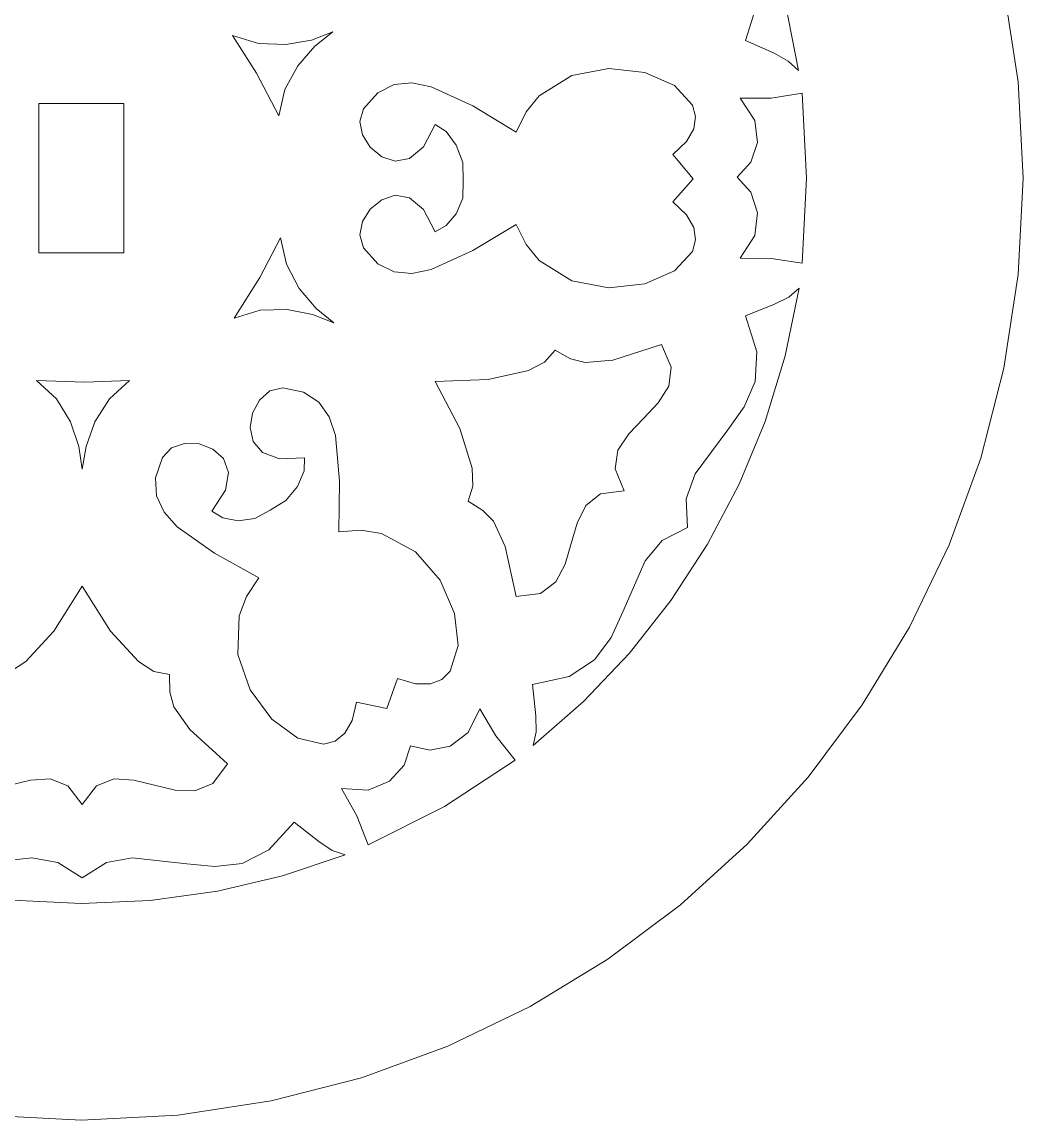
# Model space of a CAD drawing. Header units: millimetres. Extents: x -177 to 176, y -151 to 151.
# Drawn here: x 72.67 to 106.27, y -150.14 to -113.3 of the extents above; entities that cross this region are included whole.
import ezdxf

# ---------------------------------------------------------------- set-up
doc = ezdxf.new("R2010")
doc.units = ezdxf.units.MM
doc.header["$MEASUREMENT"] = 0
doc.layers.add('layer 1', color=7, linetype='Continuous')

msp = doc.modelspace()

# ---------------------------------------------------------------- linework, layer by layer
at = {"layer": 'layer 1', "color": 1, "lineweight": 9}
for points, knots in [([(43.0692, -118.5404), (43.0692, -118.5404), (43.2324, -115.3095), (43.2324, -115.3095), (43.2324, -115.3095), (43.2324, -115.3095), (43.7111, -112.172), (43.7111, -112.172), (43.7111, -112.172), (43.7111, -112.172), (44.4898, -109.1435), (44.4898, -109.1435), (44.4898, -109.1435), (44.4898, -109.1435), (45.5523, -106.2404), (45.5523, -106.2404), (45.5523, -106.2404), (45.5523, -106.2404), (46.883, -103.4783), (46.883, -103.4783), (46.883, -103.4783), (46.883, -103.4783), (48.4657, -100.8729), (48.4657, -100.8729), (48.4657, -100.8729), (48.4657, -100.8729), (50.2847, -98.4402), (50.2847, -98.4402), (50.2847, -98.4402), (50.2847, -98.4402), (52.3242, -96.1964), (52.3242, -96.1964), (52.3242, -96.1964), (52.3242, -96.1964), (54.5682, -94.157), (54.5682, -94.157), (54.5682, -94.157), (54.5682, -94.157), (57.0008, -92.3379), (57.0008, -92.3379), (57.0008, -92.3379), (57.0008, -92.3379), (59.6061, -90.7552), (59.6061, -90.7552), (59.6061, -90.7552), (59.6061, -90.7552), (62.3684, -89.4246), (62.3684, -89.4246), (62.3684, -89.4246), (62.3684, -89.4246), (65.2716, -88.3621), (65.2716, -88.3621), (65.2716, -88.3621), (65.2716, -88.3621), (68.2998, -87.5834), (68.2998, -87.5834), (68.2998, -87.5834), (68.2998, -87.5834), (71.4372, -87.1046), (71.4372, -87.1046), (71.4372, -87.1046), (71.4372, -87.1046), (74.6681, -86.9414), (74.6681, -86.9414), (74.6681, -86.9414), (74.6681, -86.9414), (77.8989, -87.1046), (77.8989, -87.1046), (77.8989, -87.1046), (77.8989, -87.1046), (81.0365, -87.5834), (81.0365, -87.5834), (81.0365, -87.5834), (81.0365, -87.5834), (84.0648, -88.3621), (84.0648, -88.3621), (84.0648, -88.3621), (84.0648, -88.3621), (86.9681, -89.4246), (86.9681, -89.4246), (86.9681, -89.4246), (86.9681, -89.4246), (89.7302, -90.7552), (89.7302, -90.7552), (89.7302, -90.7552), (89.7302, -90.7552), (92.3355, -92.3379), (92.3355, -92.3379), (92.3355, -92.3379), (92.3355, -92.3379), (94.7681, -94.157), (94.7681, -94.157), (94.7681, -94.157), (94.7681, -94.157), (97.0121, -96.1964), (97.0121, -96.1964), (97.0121, -96.1964), (97.0121, -96.1964), (99.0515, -98.4402), (99.0515, -98.4402), (99.0515, -98.4402), (99.0515, -98.4402), (100.8705, -100.8729), (100.8705, -100.8729), (100.8705, -100.8729), (100.8705, -100.8729), (102.4534, -103.4783), (102.4534, -103.4783), (102.4534, -103.4783), (102.4534, -103.4783), (103.7838, -106.2404), (103.7838, -106.2404), (103.7838, -106.2404), (103.7838, -106.2404), (104.8464, -109.1435), (104.8464, -109.1435), (104.8464, -109.1435), (104.8464, -109.1435), (105.6253, -112.172), (105.6253, -112.172), (105.6253, -112.172), (105.6253, -112.172), (106.1039, -115.3095), (106.1039, -115.3095), (106.1039, -115.3095), (106.1039, -115.3095), (106.2671, -118.5404), (106.2671, -118.5404), (106.2671, -118.5404), (106.2671, -118.5404), (106.1039, -121.7711), (106.1039, -121.7711), (106.1039, -121.7711), (106.1039, -121.7711), (105.6253, -124.9087), (105.6253, -124.9087), (105.6253, -124.9087), (105.6253, -124.9087), (104.8464, -127.937), (104.8464, -127.937), (104.8464, -127.937), (104.8464, -127.937), (103.7838, -130.8402), (103.7838, -130.8402), (103.7838, -130.8402), (103.7838, -130.8402), (102.4534, -133.6023), (102.4534, -133.6023), (102.4534, -133.6023), (102.4534, -133.6023), (100.8705, -136.2077), (100.8705, -136.2077), (100.8705, -136.2077), (100.8705, -136.2077), (99.0515, -138.6404), (99.0515, -138.6404), (99.0515, -138.6404), (99.0515, -138.6404), (97.0121, -140.8843), (97.0121, -140.8843), (97.0121, -140.8843), (97.0121, -140.8843), (94.7681, -142.9237), (94.7681, -142.9237), (94.7681, -142.9237), (94.7681, -142.9237), (92.3355, -144.7426), (92.3355, -144.7426), (92.3355, -144.7426), (92.3355, -144.7426), (89.7302, -146.3254), (89.7302, -146.3254), (89.7302, -146.3254), (89.7302, -146.3254), (86.9681, -147.6561), (86.9681, -147.6561), (86.9681, -147.6561), (86.9681, -147.6561), (84.0648, -148.7187), (84.0648, -148.7187), (84.0648, -148.7187), (84.0648, -148.7187), (81.0365, -149.4974), (81.0365, -149.4974), (81.0365, -149.4974), (81.0365, -149.4974), (77.8989, -149.9762), (77.8989, -149.9762), (77.8989, -149.9762), (77.8989, -149.9762), (74.6681, -150.1395), (74.6681, -150.1395), (74.6681, -150.1395), (74.6681, -150.1395), (71.4372, -149.9762), (71.4372, -149.9762), (71.4372, -149.9762), (71.4372, -149.9762), (68.2998, -149.4974), (68.2998, -149.4974), (68.2998, -149.4974), (68.2998, -149.4974), (65.2716, -148.7187), (65.2716, -148.7187), (65.2716, -148.7187), (65.2716, -148.7187), (62.3684, -147.6561), (62.3684, -147.6561), (62.3684, -147.6561), (62.3684, -147.6561), (59.6061, -146.3254), (59.6061, -146.3254), (59.6061, -146.3254), (59.6061, -146.3254), (57.0008, -144.7426), (57.0008, -144.7426), (57.0008, -144.7426), (57.0008, -144.7426), (54.5682, -142.9237), (54.5682, -142.9237), (54.5682, -142.9237), (54.5682, -142.9237), (52.3242, -140.8843), (52.3242, -140.8843), (52.3242, -140.8843), (52.3242, -140.8843), (50.2847, -138.6404), (50.2847, -138.6404), (50.2847, -138.6404), (50.2847, -138.6404), (48.4657, -136.2077), (48.4657, -136.2077), (48.4657, -136.2077), (48.4657, -136.2077), (46.883, -133.6023), (46.883, -133.6023), (46.883, -133.6023), (46.883, -133.6023), (45.5523, -130.8402), (45.5523, -130.8402), (45.5523, -130.8402), (45.5523, -130.8402), (44.4898, -127.937), (44.4898, -127.937), (44.4898, -127.937), (44.4898, -127.937), (43.7111, -124.9087), (43.7111, -124.9087), (43.7111, -124.9087), (43.7111, -124.9087), (43.2324, -121.7711), (43.2324, -121.7711), (43.2324, -121.7711), (43.2324, -121.7711), (43.0692, -118.5404), (43.0692, -118.5404), (43.0692, -118.5404), (43.0692, -118.5404), (43.0692, -118.5404), (43.0692, -118.5404)], [0, 0, 0, 0, 0.0151515, 0.0151515, 0.0151515, 0.0151515, 0.030303, 0.030303, 0.030303, 0.030303, 0.0454545, 0.0454545, 0.0454545, 0.0454545, 0.0606061, 0.0606061, 0.0606061, 0.0606061, 0.0757576, 0.0757576, 0.0757576, 0.0757576, 0.0909091, 0.0909091, 0.0909091, 0.0909091, 0.1060606, 0.1060606, 0.1060606, 0.1060606, 0.1212121, 0.1212121, 0.1212121, 0.1212121, 0.1363636, 0.1363636, 0.1363636, 0.1363636, 0.1515152, 0.1515152, 0.1515152, 0.1515152, 0.1666667, 0.1666667, 0.1666667, 0.1666667, 0.1818182, 0.1818182, 0.1818182, 0.1818182, 0.1969697, 0.1969697, 0.1969697, 0.1969697, 0.2121212, 0.2121212, 0.2121212, 0.2121212, 0.2272727, 0.2272727, 0.2272727, 0.2272727, 0.2424242, 0.2424242, 0.2424242, 0.2424242, 0.2575758, 0.2575758, 0.2575758, 0.2575758, 0.2727273, 0.2727273, 0.2727273, 0.2727273, 0.2878788, 0.2878788, 0.2878788, 0.2878788, 0.3030303, 0.3030303, 0.3030303, 0.3030303, 0.3181818, 0.3181818, 0.3181818, 0.3181818, 0.3333333, 0.3333333, 0.3333333, 0.3333333, 0.3484848, 0.3484848, 0.3484848, 0.3484848, 0.3636364, 0.3636364, 0.3636364, 0.3636364, 0.3787879, 0.3787879, 0.3787879, 0.3787879, 0.3939394, 0.3939394, 0.3939394, 0.3939394, 0.4090909, 0.4090909, 0.4090909, 0.4090909, 0.4242424, 0.4242424, 0.4242424, 0.4242424, 0.4393939, 0.4393939, 0.4393939, 0.4393939, 0.4545455, 0.4545455, 0.4545455, 0.4545455, 0.469697, 0.469697, 0.469697, 0.469697, 0.4848485, 0.4848485, 0.4848485, 0.4848485, 0.5, 0.5, 0.5, 0.5, 0.5151515, 0.5151515, 0.5151515, 0.5151515, 0.530303, 0.530303, 0.530303, 0.530303, 0.5454545, 0.5454545, 0.5454545, 0.5454545, 0.5606061, 0.5606061, 0.5606061, 0.5606061, 0.5757576, 0.5757576, 0.5757576, 0.5757576, 0.5909091, 0.5909091, 0.5909091, 0.5909091, 0.6060606, 0.6060606, 0.6060606, 0.6060606, 0.6212121, 0.6212121, 0.6212121, 0.6212121, 0.6363636, 0.6363636, 0.6363636, 0.6363636, 0.6515152, 0.6515152, 0.6515152, 0.6515152, 0.6666667, 0.6666667, 0.6666667, 0.6666667, 0.6818182, 0.6818182, 0.6818182, 0.6818182, 0.6969697, 0.6969697, 0.6969697, 0.6969697, 0.7121212, 0.7121212, 0.7121212, 0.7121212, 0.7272727, 0.7272727, 0.7272727, 0.7272727, 0.7424242, 0.7424242, 0.7424242, 0.7424242, 0.7575758, 0.7575758, 0.7575758, 0.7575758, 0.7727273, 0.7727273, 0.7727273, 0.7727273, 0.7878788, 0.7878788, 0.7878788, 0.7878788, 0.8030303, 0.8030303, 0.8030303, 0.8030303, 0.8181818, 0.8181818, 0.8181818, 0.8181818, 0.8333333, 0.8333333, 0.8333333, 0.8333333, 0.8484848, 0.8484848, 0.8484848, 0.8484848, 0.8636364, 0.8636364, 0.8636364, 0.8636364, 0.8787879, 0.8787879, 0.8787879, 0.8787879, 0.8939394, 0.8939394, 0.8939394, 0.8939394, 0.9090909, 0.9090909, 0.9090909, 0.9090909, 0.9242424, 0.9242424, 0.9242424, 0.9242424, 0.9393939, 0.9393939, 0.9393939, 0.9393939, 0.9545455, 0.9545455, 0.9545455, 0.9545455, 0.969697, 0.969697, 0.969697, 0.969697, 1, 1, 1, 1]), ([(89.9041, -99.527), (89.9041, -99.527), (89.9964, -99.9774), (89.9964, -99.9774), (89.9964, -99.9774), (89.9964, -99.9774), (89.958, -100.51), (89.958, -100.51), (89.958, -100.51), (89.958, -100.51), (89.8097, -101.5541), (89.8097, -101.5541), (89.8097, -101.5541), (89.8097, -101.5541), (91.0396, -101.8238), (91.0396, -101.8238), (91.0396, -101.8238), (91.0396, -101.8238), (91.8765, -102.3731), (91.8765, -102.3731), (91.8765, -102.3731), (91.8765, -102.3731), (92.4336, -103.1171), (92.4336, -103.1171), (92.4336, -103.1171), (92.4336, -103.1171), (92.8242, -103.9706), (92.8242, -103.9706), (92.8242, -103.9706), (92.8242, -103.9706), (93.5586, -105.6659), (93.5586, -105.6659), (93.5586, -105.6659), (93.5586, -105.6659), (94.1287, -106.3381), (94.1287, -106.3381), (94.1287, -106.3381), (94.1287, -106.3381), (94.9849, -106.7792), (94.9849, -106.7792), (94.9849, -106.7792), (94.9849, -106.7792), (94.9404, -107.7437), (94.9404, -107.7437), (94.9404, -107.7437), (94.9404, -107.7437), (95.24, -108.5785), (95.24, -108.5785), (95.24, -108.5785), (95.24, -108.5785), (96.3504, -110.0778), (96.3504, -110.0778), (96.3504, -110.0778), (96.3504, -110.0778), (96.899, -110.8511), (96.899, -110.8511), (96.899, -110.8511), (96.899, -110.8511), (97.269, -111.7129), (97.269, -111.7129), (97.269, -111.7129), (97.269, -111.7129), (97.3292, -112.7174), (97.3292, -112.7174), (97.3292, -112.7174), (97.3292, -112.7174), (96.9492, -113.9192), (96.9492, -113.9192), (96.9492, -113.9192), (96.9492, -113.9192), (97.9169, -114.3507), (97.9169, -114.3507), (97.9169, -114.3507), (97.9169, -114.3507), (98.3902, -114.6096), (98.3902, -114.6096), (98.3902, -114.6096), (98.3902, -114.6096), (98.7309, -114.9264), (98.7309, -114.9264), (98.7309, -114.9264), (98.7309, -114.9264), (98.2789, -112.6412), (98.2789, -112.6412), (98.2789, -112.6412), (98.2789, -112.6412), (97.6193, -110.4355), (97.6193, -110.4355), (97.6193, -110.4355), (97.6193, -110.4355), (96.7632, -108.3214), (96.7632, -108.3214), (96.7632, -108.3214), (96.7632, -108.3214), (95.7209, -106.3104), (95.7209, -106.3104), (95.7209, -106.3104), (95.7209, -106.3104), (94.503, -104.4138), (94.503, -104.4138), (94.503, -104.4138), (94.503, -104.4138), (93.1205, -102.6435), (93.1205, -102.6435), (93.1205, -102.6435), (93.1205, -102.6435), (91.5839, -101.0107), (91.5839, -101.0107), (91.5839, -101.0107), (91.5839, -101.0107), (89.9041, -99.527), (89.9041, -99.527), (89.9041, -99.527), (89.9041, -99.527), (89.9041, -99.527), (89.9041, -99.527)], [0, 0, 0, 0, 0.0333333, 0.0333333, 0.0333333, 0.0333333, 0.0666667, 0.0666667, 0.0666667, 0.0666667, 0.1, 0.1, 0.1, 0.1, 0.1333333, 0.1333333, 0.1333333, 0.1333333, 0.1666667, 0.1666667, 0.1666667, 0.1666667, 0.2, 0.2, 0.2, 0.2, 0.2333333, 0.2333333, 0.2333333, 0.2333333, 0.2666667, 0.2666667, 0.2666667, 0.2666667, 0.3, 0.3, 0.3, 0.3, 0.3333333, 0.3333333, 0.3333333, 0.3333333, 0.3666667, 0.3666667, 0.3666667, 0.3666667, 0.4, 0.4, 0.4, 0.4, 0.4333333, 0.4333333, 0.4333333, 0.4333333, 0.4666667, 0.4666667, 0.4666667, 0.4666667, 0.5, 0.5, 0.5, 0.5, 0.5333333, 0.5333333, 0.5333333, 0.5333333, 0.5666667, 0.5666667, 0.5666667, 0.5666667, 0.6, 0.6, 0.6, 0.6, 0.6333333, 0.6333333, 0.6333333, 0.6333333, 0.6666667, 0.6666667, 0.6666667, 0.6666667, 0.7, 0.7, 0.7, 0.7, 0.7333333, 0.7333333, 0.7333333, 0.7333333, 0.7666667, 0.7666667, 0.7666667, 0.7666667, 0.8, 0.8, 0.8, 0.8, 0.8333333, 0.8333333, 0.8333333, 0.8333333, 0.8666667, 0.8666667, 0.8666667, 0.8666667, 0.9, 0.9, 0.9, 0.9, 0.9333333, 0.9333333, 0.9333333, 0.9333333, 1, 1, 1, 1]), ([(80.5418, -115.0195), (80.5418, -115.0195), (81.2975, -116.4463), (81.2975, -116.4463), (81.2975, -116.4463), (81.2975, -116.4463), (81.4987, -115.5601), (81.4987, -115.5601), (81.4987, -115.5601), (81.4987, -115.5601), (81.9353, -114.7691), (81.9353, -114.7691), (81.9353, -114.7691), (81.9353, -114.7691), (82.5051, -114.1134), (82.5051, -114.1134), (82.5051, -114.1134), (82.5051, -114.1134), (83.1059, -113.6327), (83.1059, -113.6327), (83.1059, -113.6327), (83.1059, -113.6327), (82.3851, -113.9056), (82.3851, -113.9056), (82.3851, -113.9056), (82.3851, -113.9056), (81.5236, -114.0561), (81.5236, -114.0561), (81.5236, -114.0561), (81.5236, -114.0561), (80.6117, -114.0238), (80.6117, -114.0238), (80.6117, -114.0238), (80.6117, -114.0238), (79.7395, -113.7483), (79.7395, -113.7483), (79.7395, -113.7483), (79.7395, -113.7483), (80.5418, -115.0195), (80.5418, -115.0195), (80.5418, -115.0195), (80.5418, -115.0195), (80.5418, -115.0195), (80.5418, -115.0195)], [0, 0, 0, 0, 0.0833333, 0.0833333, 0.0833333, 0.0833333, 0.1666667, 0.1666667, 0.1666667, 0.1666667, 0.25, 0.25, 0.25, 0.25, 0.3333333, 0.3333333, 0.3333333, 0.3333333, 0.4166667, 0.4166667, 0.4166667, 0.4166667, 0.5, 0.5, 0.5, 0.5, 0.5833333, 0.5833333, 0.5833333, 0.5833333, 0.6666667, 0.6666667, 0.6666667, 0.6666667, 0.75, 0.75, 0.75, 0.75, 0.8333333, 0.8333333, 0.8333333, 0.8333333, 1, 1, 1, 1]), ([(87.4761, -118.6225), (87.4761, -118.6225), (87.4668, -119.2102), (87.4668, -119.2102), (87.4668, -119.2102), (87.4668, -119.2102), (87.249, -119.7342), (87.249, -119.7342), (87.249, -119.7342), (87.249, -119.7342), (86.9093, -120.1308), (86.9093, -120.1308), (86.9093, -120.1308), (86.9093, -120.1308), (86.5343, -120.3363), (86.5343, -120.3363), (86.5343, -120.3363), (86.5343, -120.3363), (86.143, -119.5868), (86.143, -119.5868), (86.143, -119.5868), (86.143, -119.5868), (85.6826, -119.2013), (85.6826, -119.2013), (85.6826, -119.2013), (85.6826, -119.2013), (85.2005, -119.1145), (85.2005, -119.1145), (85.2005, -119.1145), (85.2005, -119.1145), (84.7445, -119.2611), (84.7445, -119.2611), (84.7445, -119.2611), (84.7445, -119.2611), (84.3626, -119.5754), (84.3626, -119.5754), (84.3626, -119.5754), (84.3626, -119.5754), (84.1023, -119.9922), (84.1023, -119.9922), (84.1023, -119.9922), (84.1023, -119.9922), (84.0114, -120.4459), (84.0114, -120.4459), (84.0114, -120.4459), (84.0114, -120.4459), (84.138, -120.8712), (84.138, -120.8712), (84.138, -120.8712), (84.138, -120.8712), (84.6151, -121.4092), (84.6151, -121.4092), (84.6151, -121.4092), (84.6151, -121.4092), (85.1586, -121.6837), (85.1586, -121.6837), (85.1586, -121.6837), (85.1586, -121.6837), (85.7588, -121.7359), (85.7588, -121.7359), (85.7588, -121.7359), (85.7588, -121.7359), (86.4059, -121.6061), (86.4059, -121.6061), (86.4059, -121.6061), (86.4059, -121.6061), (87.7989, -120.9653), (87.7989, -120.9653), (87.7989, -120.9653), (87.7989, -120.9653), (89.2577, -120.0887), (89.2577, -120.0887), (89.2577, -120.0887), (89.2577, -120.0887), (89.5937, -120.7653), (89.5937, -120.7653), (89.5937, -120.7653), (89.5937, -120.7653), (90.0327, -121.3006), (90.0327, -121.3006), (90.0327, -121.3006), (90.0327, -121.3006), (91.1289, -121.9858), (91.1289, -121.9858), (91.1289, -121.9858), (91.1289, -121.9858), (92.3688, -122.2213), (92.3688, -122.2213), (92.3688, -122.2213), (92.3688, -122.2213), (93.5752, -122.0835), (93.5752, -122.0835), (93.5752, -122.0835), (93.5752, -122.0835), (94.5704, -121.6487), (94.5704, -121.6487), (94.5704, -121.6487), (94.5704, -121.6487), (95.1768, -120.9942), (95.1768, -120.9942), (95.1768, -120.9942), (95.1768, -120.9942), (95.2789, -120.6085), (95.2789, -120.6085), (95.2789, -120.6085), (95.2789, -120.6085), (95.2169, -120.1964), (95.2169, -120.1964), (95.2169, -120.1964), (95.2169, -120.1964), (94.9692, -119.7677), (94.9692, -119.7677), (94.9692, -119.7677), (94.9692, -119.7677), (94.5132, -119.3322), (94.5132, -119.3322), (94.5132, -119.3322), (94.5132, -119.3322), (95.1959, -118.559), (95.1959, -118.559), (95.1959, -118.559), (95.1959, -118.559), (94.5132, -117.7478), (94.5132, -117.7478), (94.5132, -117.7478), (94.5132, -117.7478), (94.9692, -117.3121), (94.9692, -117.3121), (94.9692, -117.3121), (94.9692, -117.3121), (95.2169, -116.8834), (95.2169, -116.8834), (95.2169, -116.8834), (95.2169, -116.8834), (95.2789, -116.4716), (95.2789, -116.4716), (95.2789, -116.4716), (95.2789, -116.4716), (95.1768, -116.0858), (95.1768, -116.0858), (95.1768, -116.0858), (95.1768, -116.0858), (94.5704, -115.4312), (94.5704, -115.4312), (94.5704, -115.4312), (94.5704, -115.4312), (93.5752, -114.9965), (93.5752, -114.9965), (93.5752, -114.9965), (93.5752, -114.9965), (92.3688, -114.8588), (92.3688, -114.8588), (92.3688, -114.8588), (92.3688, -114.8588), (91.1289, -115.094), (91.1289, -115.094), (91.1289, -115.094), (91.1289, -115.094), (90.0327, -115.7793), (90.0327, -115.7793), (90.0327, -115.7793), (90.0327, -115.7793), (89.5937, -116.3147), (89.5937, -116.3147), (89.5937, -116.3147), (89.5937, -116.3147), (89.2577, -116.9914), (89.2577, -116.9914), (89.2577, -116.9914), (89.2577, -116.9914), (87.7989, -116.1149), (87.7989, -116.1149), (87.7989, -116.1149), (87.7989, -116.1149), (86.4059, -115.474), (86.4059, -115.474), (86.4059, -115.474), (86.4059, -115.474), (85.7588, -115.3445), (85.7588, -115.3445), (85.7588, -115.3445), (85.7588, -115.3445), (85.1586, -115.3963), (85.1586, -115.3963), (85.1586, -115.3963), (85.1586, -115.3963), (84.6151, -115.6709), (84.6151, -115.6709), (84.6151, -115.6709), (84.6151, -115.6709), (84.138, -116.2089), (84.138, -116.2089), (84.138, -116.2089), (84.138, -116.2089), (84.0114, -116.6342), (84.0114, -116.6342), (84.0114, -116.6342), (84.0114, -116.6342), (84.1023, -117.0879), (84.1023, -117.0879), (84.1023, -117.0879), (84.1023, -117.0879), (84.3626, -117.5046), (84.3626, -117.5046), (84.3626, -117.5046), (84.3626, -117.5046), (84.7445, -117.819), (84.7445, -117.819), (84.7445, -117.819), (84.7445, -117.819), (85.2005, -117.9656), (85.2005, -117.9656), (85.2005, -117.9656), (85.2005, -117.9656), (85.6826, -117.8788), (85.6826, -117.8788), (85.6826, -117.8788), (85.6826, -117.8788), (86.143, -117.4933), (86.143, -117.4933), (86.143, -117.4933), (86.143, -117.4933), (86.5343, -116.7438), (86.5343, -116.7438), (86.5343, -116.7438), (86.5343, -116.7438), (86.9093, -116.975), (86.9093, -116.975), (86.9093, -116.975), (86.9093, -116.975), (87.249, -117.4283), (87.249, -117.4283), (87.249, -117.4283), (87.249, -117.4283), (87.4668, -118.0088), (87.4668, -118.0088), (87.4668, -118.0088), (87.4668, -118.0088), (87.4761, -118.6225), (87.4761, -118.6225), (87.4761, -118.6225), (87.4761, -118.6225), (87.4761, -118.6225), (87.4761, -118.6225)], [0, 0, 0, 0, 0.016129, 0.016129, 0.016129, 0.016129, 0.0322581, 0.0322581, 0.0322581, 0.0322581, 0.0483871, 0.0483871, 0.0483871, 0.0483871, 0.0645161, 0.0645161, 0.0645161, 0.0645161, 0.0806452, 0.0806452, 0.0806452, 0.0806452, 0.0967742, 0.0967742, 0.0967742, 0.0967742, 0.1129032, 0.1129032, 0.1129032, 0.1129032, 0.1290323, 0.1290323, 0.1290323, 0.1290323, 0.1451613, 0.1451613, 0.1451613, 0.1451613, 0.1612903, 0.1612903, 0.1612903, 0.1612903, 0.1774194, 0.1774194, 0.1774194, 0.1774194, 0.1935484, 0.1935484, 0.1935484, 0.1935484, 0.2096774, 0.2096774, 0.2096774, 0.2096774, 0.2258065, 0.2258065, 0.2258065, 0.2258065, 0.2419355, 0.2419355, 0.2419355, 0.2419355, 0.2580645, 0.2580645, 0.2580645, 0.2580645, 0.2741935, 0.2741935, 0.2741935, 0.2741935, 0.2903226, 0.2903226, 0.2903226, 0.2903226, 0.3064516, 0.3064516, 0.3064516, 0.3064516, 0.3225806, 0.3225806, 0.3225806, 0.3225806, 0.3387097, 0.3387097, 0.3387097, 0.3387097, 0.3548387, 0.3548387, 0.3548387, 0.3548387, 0.3709677, 0.3709677, 0.3709677, 0.3709677, 0.3870968, 0.3870968, 0.3870968, 0.3870968, 0.4032258, 0.4032258, 0.4032258, 0.4032258, 0.4193548, 0.4193548, 0.4193548, 0.4193548, 0.4354839, 0.4354839, 0.4354839, 0.4354839, 0.4516129, 0.4516129, 0.4516129, 0.4516129, 0.4677419, 0.4677419, 0.4677419, 0.4677419, 0.483871, 0.483871, 0.483871, 0.483871, 0.5, 0.5, 0.5, 0.5, 0.516129, 0.516129, 0.516129, 0.516129, 0.5322581, 0.5322581, 0.5322581, 0.5322581, 0.5483871, 0.5483871, 0.5483871, 0.5483871, 0.5645161, 0.5645161, 0.5645161, 0.5645161, 0.5806452, 0.5806452, 0.5806452, 0.5806452, 0.5967742, 0.5967742, 0.5967742, 0.5967742, 0.6129032, 0.6129032, 0.6129032, 0.6129032, 0.6290323, 0.6290323, 0.6290323, 0.6290323, 0.6451613, 0.6451613, 0.6451613, 0.6451613, 0.6612903, 0.6612903, 0.6612903, 0.6612903, 0.6774194, 0.6774194, 0.6774194, 0.6774194, 0.6935484, 0.6935484, 0.6935484, 0.6935484, 0.7096774, 0.7096774, 0.7096774, 0.7096774, 0.7258065, 0.7258065, 0.7258065, 0.7258065, 0.7419355, 0.7419355, 0.7419355, 0.7419355, 0.7580645, 0.7580645, 0.7580645, 0.7580645, 0.7741935, 0.7741935, 0.7741935, 0.7741935, 0.7903226, 0.7903226, 0.7903226, 0.7903226, 0.8064516, 0.8064516, 0.8064516, 0.8064516, 0.8225806, 0.8225806, 0.8225806, 0.8225806, 0.8387097, 0.8387097, 0.8387097, 0.8387097, 0.8548387, 0.8548387, 0.8548387, 0.8548387, 0.8709677, 0.8709677, 0.8709677, 0.8709677, 0.8870968, 0.8870968, 0.8870968, 0.8870968, 0.9032258, 0.9032258, 0.9032258, 0.9032258, 0.9193548, 0.9193548, 0.9193548, 0.9193548, 0.9354839, 0.9354839, 0.9354839, 0.9354839, 0.9516129, 0.9516129, 0.9516129, 0.9516129, 0.9677419, 0.9677419, 0.9677419, 0.9677419, 1, 1, 1, 1]), ([(73.244, -121.047), (73.244, -121.047), (73.244, -116.0334), (73.244, -116.0334), (73.244, -116.0334), (73.244, -116.0334), (76.0924, -116.0334), (76.0924, -116.0334), (76.0924, -116.0334), (76.0924, -116.0334), (76.0924, -121.047), (76.0924, -121.047), (76.0924, -121.047), (76.0924, -121.047), (73.244, -121.047), (73.244, -121.047), (73.244, -121.047), (73.244, -121.047), (73.244, -121.047), (73.244, -121.047)], [0, 0, 0, 0, 0.1666667, 0.1666667, 0.1666667, 0.1666667, 0.3333333, 0.3333333, 0.3333333, 0.3333333, 0.5, 0.5, 0.5, 0.5, 0.6666667, 0.6666667, 0.6666667, 0.6666667, 1, 1, 1, 1]), ([(96.6789, -118.5019), (96.6789, -118.5019), (97.1337, -118.0078), (97.1337, -118.0078), (97.1337, -118.0078), (97.1337, -118.0078), (97.356, -117.3448), (97.356, -117.3448), (97.356, -117.3448), (97.356, -117.3448), (97.2628, -116.6001), (97.2628, -116.6001), (97.2628, -116.6001), (97.2628, -116.6001), (96.7711, -115.8606), (96.7711, -115.8606), (96.7711, -115.8606), (96.7711, -115.8606), (97.8189, -115.8506), (97.8189, -115.8506), (97.8189, -115.8506), (97.8189, -115.8506), (98.8519, -115.6925), (98.8519, -115.6925), (98.8519, -115.6925), (98.8519, -115.6925), (99.0043, -118.54), (99.0043, -118.54), (99.0043, -118.54), (99.0043, -118.54), (98.8519, -121.3874), (98.8519, -121.3874), (98.8519, -121.3874), (98.8519, -121.3874), (97.8189, -121.2293), (97.8189, -121.2293), (97.8189, -121.2293), (97.8189, -121.2293), (96.7708, -121.2191), (96.7708, -121.2191), (96.7708, -121.2191), (96.7708, -121.2191), (97.2628, -120.4678), (97.2628, -120.4678), (97.2628, -120.4678), (97.2628, -120.4678), (97.356, -119.6968), (97.356, -119.6968), (97.356, -119.6968), (97.356, -119.6968), (97.1336, -119.0077), (97.1336, -119.0077), (97.1336, -119.0077), (97.1336, -119.0077), (96.6789, -118.5019), (96.6789, -118.5019), (96.6789, -118.5019), (96.6789, -118.5019), (96.6789, -118.5019), (96.6789, -118.5019)], [0, 0, 0, 0, 0.0625, 0.0625, 0.0625, 0.0625, 0.125, 0.125, 0.125, 0.125, 0.1875, 0.1875, 0.1875, 0.1875, 0.25, 0.25, 0.25, 0.25, 0.3125, 0.3125, 0.3125, 0.3125, 0.375, 0.375, 0.375, 0.375, 0.4375, 0.4375, 0.4375, 0.4375, 0.5, 0.5, 0.5, 0.5, 0.5625, 0.5625, 0.5625, 0.5625, 0.625, 0.625, 0.625, 0.625, 0.6875, 0.6875, 0.6875, 0.6875, 0.75, 0.75, 0.75, 0.75, 0.8125, 0.8125, 0.8125, 0.8125, 0.875, 0.875, 0.875, 0.875, 1, 1, 1, 1]), ([(80.6536, -121.8671), (80.6536, -121.8671), (79.7957, -123.2347), (79.7957, -123.2347), (79.7957, -123.2347), (79.7957, -123.2347), (80.6638, -122.966), (80.6638, -122.966), (80.6638, -122.966), (80.6638, -122.966), (81.567, -122.9486), (81.567, -122.9486), (81.567, -122.9486), (81.567, -122.9486), (82.4199, -123.1143), (82.4199, -123.1143), (82.4199, -123.1143), (82.4199, -123.1143), (83.1367, -123.3942), (83.1367, -123.3942), (83.1367, -123.3942), (83.1367, -123.3942), (82.54, -122.9064), (82.54, -122.9064), (82.54, -122.9064), (82.54, -122.9064), (81.9788, -122.2357), (81.9788, -122.2357), (81.9788, -122.2357), (81.9788, -122.2357), (81.551, -121.4298), (81.551, -121.4298), (81.551, -121.4298), (81.551, -121.4298), (81.3536, -120.5365), (81.3536, -120.5365), (81.3536, -120.5365), (81.3536, -120.5365), (80.6536, -121.8671), (80.6536, -121.8671), (80.6536, -121.8671), (80.6536, -121.8671), (80.6536, -121.8671), (80.6536, -121.8671)], [0, 0, 0, 0, 0.0833333, 0.0833333, 0.0833333, 0.0833333, 0.1666667, 0.1666667, 0.1666667, 0.1666667, 0.25, 0.25, 0.25, 0.25, 0.3333333, 0.3333333, 0.3333333, 0.3333333, 0.4166667, 0.4166667, 0.4166667, 0.4166667, 0.5, 0.5, 0.5, 0.5, 0.5833333, 0.5833333, 0.5833333, 0.5833333, 0.6666667, 0.6666667, 0.6666667, 0.6666667, 0.75, 0.75, 0.75, 0.75, 0.8333333, 0.8333333, 0.8333333, 0.8333333, 1, 1, 1, 1]), ([(98.7515, -122.229), (98.7515, -122.229), (98.4076, -122.5338), (98.4076, -122.5338), (98.4076, -122.5338), (98.4076, -122.5338), (97.927, -122.767), (97.927, -122.767), (97.927, -122.767), (97.927, -122.767), (96.9492, -123.1604), (96.9492, -123.1604), (96.9492, -123.1604), (96.9492, -123.1604), (97.3303, -124.3605), (97.3303, -124.3605), (97.3303, -124.3605), (97.3303, -124.3605), (97.2731, -125.3601), (97.2731, -125.3601), (97.2731, -125.3601), (97.2731, -125.3601), (96.9074, -126.2145), (96.9074, -126.2145), (96.9074, -126.2145), (96.9074, -126.2145), (96.3635, -126.9795), (96.3635, -126.9795), (96.3635, -126.9795), (96.3635, -126.9795), (95.2623, -128.4631), (95.2623, -128.4631), (95.2623, -128.4631), (95.2623, -128.4631), (94.9653, -129.2928), (94.9653, -129.2928), (94.9653, -129.2928), (94.9653, -129.2928), (95.0114, -130.255), (95.0114, -130.255), (95.0114, -130.255), (95.0114, -130.255), (94.1539, -130.6984), (94.1539, -130.6984), (94.1539, -130.6984), (94.1539, -130.6984), (93.5808, -131.3755), (93.5808, -131.3755), (93.5808, -131.3755), (93.5808, -131.3755), (92.8374, -133.0867), (92.8374, -133.0867), (92.8374, -133.0867), (92.8374, -133.0867), (92.4421, -133.9487), (92.4421, -133.9487), (92.4421, -133.9487), (92.4421, -133.9487), (91.8807, -134.6998), (91.8807, -134.6998), (91.8807, -134.6998), (91.8807, -134.6998), (91.0409, -135.2543), (91.0409, -135.2543), (91.0409, -135.2543), (91.0409, -135.2543), (89.8098, -135.5261), (89.8098, -135.5261), (89.8098, -135.5261), (89.8098, -135.5261), (89.9202, -136.5797), (89.9202, -136.5797), (89.9202, -136.5797), (89.9202, -136.5797), (89.9326, -137.1195), (89.9326, -137.1195), (89.9326, -137.1195), (89.9326, -137.1195), (89.8286, -137.5727), (89.8286, -137.5727), (89.8286, -137.5727), (89.8286, -137.5727), (91.5119, -136.0971), (91.5119, -136.0971), (91.5119, -136.0971), (91.5119, -136.0971), (93.0566, -134.4709), (93.0566, -134.4709), (93.0566, -134.4709), (93.0566, -134.4709), (94.4507, -132.7066), (94.4507, -132.7066), (94.4507, -132.7066), (94.4507, -132.7066), (95.6827, -130.8157), (95.6827, -130.8157), (95.6827, -130.8157), (95.6827, -130.8157), (96.7408, -128.8108), (96.7408, -128.8108), (96.7408, -128.8108), (96.7408, -128.8108), (97.6127, -126.7033), (97.6127, -126.7033), (97.6127, -126.7033), (97.6127, -126.7033), (98.287, -124.5053), (98.287, -124.5053), (98.287, -124.5053), (98.287, -124.5053), (98.7515, -122.229), (98.7515, -122.229), (98.7515, -122.229), (98.7515, -122.229), (98.7515, -122.229), (98.7515, -122.229)], [0, 0, 0, 0, 0.0333333, 0.0333333, 0.0333333, 0.0333333, 0.0666667, 0.0666667, 0.0666667, 0.0666667, 0.1, 0.1, 0.1, 0.1, 0.1333333, 0.1333333, 0.1333333, 0.1333333, 0.1666667, 0.1666667, 0.1666667, 0.1666667, 0.2, 0.2, 0.2, 0.2, 0.2333333, 0.2333333, 0.2333333, 0.2333333, 0.2666667, 0.2666667, 0.2666667, 0.2666667, 0.3, 0.3, 0.3, 0.3, 0.3333333, 0.3333333, 0.3333333, 0.3333333, 0.3666667, 0.3666667, 0.3666667, 0.3666667, 0.4, 0.4, 0.4, 0.4, 0.4333333, 0.4333333, 0.4333333, 0.4333333, 0.4666667, 0.4666667, 0.4666667, 0.4666667, 0.5, 0.5, 0.5, 0.5, 0.5333333, 0.5333333, 0.5333333, 0.5333333, 0.5666667, 0.5666667, 0.5666667, 0.5666667, 0.6, 0.6, 0.6, 0.6, 0.6333333, 0.6333333, 0.6333333, 0.6333333, 0.6666667, 0.6666667, 0.6666667, 0.6666667, 0.7, 0.7, 0.7, 0.7, 0.7333333, 0.7333333, 0.7333333, 0.7333333, 0.7666667, 0.7666667, 0.7666667, 0.7666667, 0.8, 0.8, 0.8, 0.8, 0.8333333, 0.8333333, 0.8333333, 0.8333333, 0.8666667, 0.8666667, 0.8666667, 0.8666667, 0.9, 0.9, 0.9, 0.9, 0.9333333, 0.9333333, 0.9333333, 0.9333333, 1, 1, 1, 1]), ([(92.8816, -129.0289), (92.8816, -129.0289), (92.0895, -129.1314), (92.0895, -129.1314), (92.0895, -129.1314), (92.0895, -129.1314), (91.5962, -129.5261), (91.5962, -129.5261), (91.5962, -129.5261), (91.5962, -129.5261), (91.3009, -130.1152), (91.3009, -130.1152), (91.3009, -130.1152), (91.3009, -130.1152), (91.1025, -130.8018), (91.1025, -130.8018), (91.1025, -130.8018), (91.1025, -130.8018), (90.9, -131.4881), (90.9, -131.4881), (90.9, -131.4881), (90.9, -131.4881), (90.5924, -132.0768), (90.5924, -132.0768), (90.5924, -132.0768), (90.5924, -132.0768), (90.0785, -132.4705), (90.0785, -132.4705), (90.0785, -132.4705), (90.0785, -132.4705), (89.2575, -132.5717), (89.2575, -132.5717), (89.2575, -132.5717), (89.2575, -132.5717), (88.8923, -130.8919), (88.8923, -130.8919), (88.8923, -130.8919), (88.8923, -130.8919), (88.4987, -130.0483), (88.4987, -130.0483), (88.4987, -130.0483), (88.4987, -130.0483), (88.1435, -129.6842), (88.1435, -129.6842), (88.1435, -129.6842), (88.1435, -129.6842), (87.6423, -129.3811), (87.6423, -129.3811), (87.6423, -129.3811), (87.6423, -129.3811), (87.807, -128.8757), (87.807, -128.8757), (87.807, -128.8757), (87.807, -128.8757), (87.7812, -128.2645), (87.7812, -128.2645), (87.7812, -128.2645), (87.7812, -128.2645), (87.3653, -126.9378), (87.3653, -126.9378), (87.3653, -126.9378), (87.3653, -126.9378), (86.5336, -125.3637), (86.5336, -125.3637), (86.5336, -125.3637), (86.5336, -125.3637), (88.3134, -125.2957), (88.3134, -125.2957), (88.3134, -125.2957), (88.3134, -125.2957), (89.6706, -124.9917), (89.6706, -124.9917), (89.6706, -124.9917), (89.6706, -124.9917), (90.2132, -124.7083), (90.2132, -124.7083), (90.2132, -124.7083), (90.2132, -124.7083), (90.5684, -124.3129), (90.5684, -124.3129), (90.5684, -124.3129), (90.5684, -124.3129), (91.0817, -124.5953), (91.0817, -124.5953), (91.0817, -124.5953), (91.0817, -124.5953), (91.5745, -124.721), (91.5745, -124.721), (91.5745, -124.721), (91.5745, -124.721), (92.5019, -124.64), (92.5019, -124.64), (92.5019, -124.64), (92.5019, -124.64), (94.139, -124.1163), (94.139, -124.1163), (94.139, -124.1163), (94.139, -124.1163), (94.4619, -124.8779), (94.4619, -124.8779), (94.4619, -124.8779), (94.4619, -124.8779), (94.3777, -125.5202), (94.3777, -125.5202), (94.3777, -125.5202), (94.3777, -125.5202), (94.0217, -126.0816), (94.0217, -126.0816), (94.0217, -126.0816), (94.0217, -126.0816), (93.5282, -126.6004), (93.5282, -126.6004), (93.5282, -126.6004), (93.5282, -126.6004), (93.0326, -127.116), (93.0326, -127.116), (93.0326, -127.116), (93.0326, -127.116), (92.6698, -127.6667), (92.6698, -127.6667), (92.6698, -127.6667), (92.6698, -127.6667), (92.5744, -128.2912), (92.5744, -128.2912), (92.5744, -128.2912), (92.5744, -128.2912), (92.8816, -129.0289), (92.8816, -129.0289), (92.8816, -129.0289), (92.8816, -129.0289), (92.8816, -129.0289), (92.8816, -129.0289)], [0, 0, 0, 0, 0.0294118, 0.0294118, 0.0294118, 0.0294118, 0.0588235, 0.0588235, 0.0588235, 0.0588235, 0.0882353, 0.0882353, 0.0882353, 0.0882353, 0.1176471, 0.1176471, 0.1176471, 0.1176471, 0.1470588, 0.1470588, 0.1470588, 0.1470588, 0.1764706, 0.1764706, 0.1764706, 0.1764706, 0.2058824, 0.2058824, 0.2058824, 0.2058824, 0.2352941, 0.2352941, 0.2352941, 0.2352941, 0.2647059, 0.2647059, 0.2647059, 0.2647059, 0.2941176, 0.2941176, 0.2941176, 0.2941176, 0.3235294, 0.3235294, 0.3235294, 0.3235294, 0.3529412, 0.3529412, 0.3529412, 0.3529412, 0.3823529, 0.3823529, 0.3823529, 0.3823529, 0.4117647, 0.4117647, 0.4117647, 0.4117647, 0.4411765, 0.4411765, 0.4411765, 0.4411765, 0.4705882, 0.4705882, 0.4705882, 0.4705882, 0.5, 0.5, 0.5, 0.5, 0.5294118, 0.5294118, 0.5294118, 0.5294118, 0.5588235, 0.5588235, 0.5588235, 0.5588235, 0.5882353, 0.5882353, 0.5882353, 0.5882353, 0.6176471, 0.6176471, 0.6176471, 0.6176471, 0.6470588, 0.6470588, 0.6470588, 0.6470588, 0.6764706, 0.6764706, 0.6764706, 0.6764706, 0.7058824, 0.7058824, 0.7058824, 0.7058824, 0.7352941, 0.7352941, 0.7352941, 0.7352941, 0.7647059, 0.7647059, 0.7647059, 0.7647059, 0.7941176, 0.7941176, 0.7941176, 0.7941176, 0.8235294, 0.8235294, 0.8235294, 0.8235294, 0.8529412, 0.8529412, 0.8529412, 0.8529412, 0.8823529, 0.8823529, 0.8823529, 0.8823529, 0.9117647, 0.9117647, 0.9117647, 0.9117647, 0.9411765, 0.9411765, 0.9411765, 0.9411765, 1, 1, 1, 1]), ([(74.7792, -125.3878), (74.7792, -125.3878), (73.1658, -125.3285), (73.1658, -125.3285), (73.1658, -125.3285), (73.1658, -125.3285), (73.8328, -125.946), (73.8328, -125.946), (73.8328, -125.946), (73.8328, -125.946), (74.2992, -126.7197), (74.2992, -126.7197), (74.2992, -126.7197), (74.2992, -126.7197), (74.5822, -127.5408), (74.5822, -127.5408), (74.5822, -127.5408), (74.5822, -127.5408), (74.6984, -128.3016), (74.6984, -128.3016), (74.6984, -128.3016), (74.6984, -128.3016), (74.8224, -127.5408), (74.8224, -127.5408), (74.8224, -127.5408), (74.8224, -127.5408), (75.1227, -126.7197), (75.1227, -126.7197), (75.1227, -126.7197), (75.1227, -126.7197), (75.6069, -125.946), (75.6069, -125.946), (75.6069, -125.946), (75.6069, -125.946), (76.2816, -125.3285), (76.2816, -125.3285), (76.2816, -125.3285), (76.2816, -125.3285), (74.7792, -125.3878), (74.7792, -125.3878), (74.7792, -125.3878), (74.7792, -125.3878), (74.7792, -125.3878), (74.7792, -125.3878)], [0, 0, 0, 0, 0.0833333, 0.0833333, 0.0833333, 0.0833333, 0.1666667, 0.1666667, 0.1666667, 0.1666667, 0.25, 0.25, 0.25, 0.25, 0.3333333, 0.3333333, 0.3333333, 0.3333333, 0.4166667, 0.4166667, 0.4166667, 0.4166667, 0.5, 0.5, 0.5, 0.5, 0.5833333, 0.5833333, 0.5833333, 0.5833333, 0.6666667, 0.6666667, 0.6666667, 0.6666667, 0.75, 0.75, 0.75, 0.75, 0.8333333, 0.8333333, 0.8333333, 0.8333333, 1, 1, 1, 1]), ([(81.0006, -129.6736), (81.0006, -129.6736), (80.4868, -129.9595), (80.4868, -129.9595), (80.4868, -129.9595), (80.4868, -129.9595), (79.924, -130.0329), (79.924, -130.0329), (79.924, -130.0329), (79.924, -130.0329), (79.4109, -129.9369), (79.4109, -129.9369), (79.4109, -129.9369), (79.4109, -129.9369), (79.0454, -129.715), (79.0454, -129.715), (79.0454, -129.715), (79.0454, -129.715), (79.4989, -129.0014), (79.4989, -129.0014), (79.4989, -129.0014), (79.4989, -129.0014), (79.6024, -128.4098), (79.6024, -128.4098), (79.6024, -128.4098), (79.6024, -128.4098), (79.4365, -127.949), (79.4365, -127.949), (79.4365, -127.949), (79.4365, -127.949), (79.0817, -127.6275), (79.0817, -127.6275), (79.0817, -127.6275), (79.0817, -127.6275), (78.6184, -127.4538), (78.6184, -127.4538), (78.6184, -127.4538), (78.6184, -127.4538), (78.1274, -127.4368), (78.1274, -127.4368), (78.1274, -127.4368), (78.1274, -127.4368), (77.6892, -127.5851), (77.6892, -127.5851), (77.6892, -127.5851), (77.6892, -127.5851), (77.384, -127.9071), (77.384, -127.9071), (77.384, -127.9071), (77.384, -127.9071), (77.1565, -128.5893), (77.1565, -128.5893), (77.1565, -128.5893), (77.1565, -128.5893), (77.1905, -129.1974), (77.1905, -129.1974), (77.1905, -129.1974), (77.1905, -129.1974), (77.4459, -129.7435), (77.4459, -129.7435), (77.4459, -129.7435), (77.4459, -129.7435), (77.8815, -130.2387), (77.8815, -130.2387), (77.8815, -130.2387), (77.8815, -130.2387), (79.133, -131.1247), (79.133, -131.1247), (79.133, -131.1247), (79.133, -131.1247), (80.6216, -131.9498), (80.6216, -131.9498), (80.6216, -131.9498), (80.6216, -131.9498), (80.2036, -132.579), (80.2036, -132.579), (80.2036, -132.579), (80.2036, -132.579), (79.9594, -133.2268), (79.9594, -133.2268), (79.9594, -133.2268), (79.9594, -133.2268), (79.9138, -134.5188), (79.9138, -134.5188), (79.9138, -134.5188), (79.9138, -134.5188), (80.3302, -135.7104), (80.3302, -135.7104), (80.3302, -135.7104), (80.3302, -135.7104), (81.0528, -136.6863), (81.0528, -136.6863), (81.0528, -136.6863), (81.0528, -136.6863), (81.9268, -137.3309), (81.9268, -137.3309), (81.9268, -137.3309), (81.9268, -137.3309), (82.7968, -137.5286), (82.7968, -137.5286), (82.7968, -137.5286), (82.7968, -137.5286), (83.1818, -137.4242), (83.1818, -137.4242), (83.1818, -137.4242), (83.1818, -137.4242), (83.5078, -137.1645), (83.5078, -137.1645), (83.5078, -137.1645), (83.5078, -137.1645), (83.7549, -136.7355), (83.7549, -136.7355), (83.7549, -136.7355), (83.7549, -136.7355), (83.9044, -136.1227), (83.9044, -136.1227), (83.9044, -136.1227), (83.9044, -136.1227), (84.9153, -136.3277), (84.9153, -136.3277), (84.9153, -136.3277), (84.9153, -136.3277), (85.2764, -135.3307), (85.2764, -135.3307), (85.2764, -135.3307), (85.2764, -135.3307), (85.8817, -135.5077), (85.8817, -135.5077), (85.8817, -135.5077), (85.8817, -135.5077), (86.3769, -135.508), (86.3769, -135.508), (86.3769, -135.508), (86.3769, -135.508), (86.7645, -135.3557), (86.7645, -135.3557), (86.7645, -135.3557), (86.7645, -135.3557), (87.0475, -135.0744), (87.0475, -135.0744), (87.0475, -135.0744), (87.0475, -135.0744), (87.3114, -134.2221), (87.3114, -134.2221), (87.3114, -134.2221), (87.3114, -134.2221), (87.1901, -133.1429), (87.1901, -133.1429), (87.1901, -133.1429), (87.1901, -133.1429), (86.7064, -132.0291), (86.7064, -132.0291), (86.7064, -132.0291), (86.7064, -132.0291), (85.8826, -131.0729), (85.8826, -131.0729), (85.8826, -131.0729), (85.8826, -131.0729), (84.7409, -130.4662), (84.7409, -130.4662), (84.7409, -130.4662), (84.7409, -130.4662), (84.058, -130.3541), (84.058, -130.3541), (84.058, -130.3541), (84.058, -130.3541), (83.3039, -130.4013), (83.3039, -130.4013), (83.3039, -130.4013), (83.3039, -130.4013), (83.3338, -128.6997), (83.3338, -128.6997), (83.3338, -128.6997), (83.3338, -128.6997), (83.1921, -127.1728), (83.1921, -127.1728), (83.1921, -127.1728), (83.1921, -127.1728), (82.9809, -126.5477), (82.9809, -126.5477), (82.9809, -126.5477), (82.9809, -126.5477), (82.6357, -126.0538), (82.6357, -126.0538), (82.6357, -126.0538), (82.6357, -126.0538), (82.126, -125.7202), (82.126, -125.7202), (82.126, -125.7202), (82.126, -125.7202), (81.4215, -125.576), (81.4215, -125.576), (81.4215, -125.576), (81.4215, -125.576), (80.99, -125.6792), (80.99, -125.6792), (80.99, -125.6792), (80.99, -125.6792), (80.6424, -125.9848), (80.6424, -125.9848), (80.6424, -125.9848), (80.6424, -125.9848), (80.4117, -126.4185), (80.4117, -126.4185), (80.4117, -126.4185), (80.4117, -126.4185), (80.3306, -126.9065), (80.3306, -126.9065), (80.3306, -126.9065), (80.3306, -126.9065), (80.4316, -127.3745), (80.4316, -127.3745), (80.4316, -127.3745), (80.4316, -127.3745), (80.7477, -127.7486), (80.7477, -127.7486), (80.7477, -127.7486), (80.7477, -127.7486), (81.3119, -127.9546), (81.3119, -127.9546), (81.3119, -127.9546), (81.3119, -127.9546), (82.1566, -127.9186), (82.1566, -127.9186), (82.1566, -127.9186), (82.1566, -127.9186), (82.1439, -128.3591), (82.1439, -128.3591), (82.1439, -128.3591), (82.1439, -128.3591), (81.921, -128.88), (81.921, -128.88), (81.921, -128.88), (81.921, -128.88), (81.5272, -129.3588), (81.5272, -129.3588), (81.5272, -129.3588), (81.5272, -129.3588), (81.0006, -129.6736), (81.0006, -129.6736), (81.0006, -129.6736), (81.0006, -129.6736), (81.0006, -129.6736), (81.0006, -129.6736)], [0, 0, 0, 0, 0.016129, 0.016129, 0.016129, 0.016129, 0.0322581, 0.0322581, 0.0322581, 0.0322581, 0.0483871, 0.0483871, 0.0483871, 0.0483871, 0.0645161, 0.0645161, 0.0645161, 0.0645161, 0.0806452, 0.0806452, 0.0806452, 0.0806452, 0.0967742, 0.0967742, 0.0967742, 0.0967742, 0.1129032, 0.1129032, 0.1129032, 0.1129032, 0.1290323, 0.1290323, 0.1290323, 0.1290323, 0.1451613, 0.1451613, 0.1451613, 0.1451613, 0.1612903, 0.1612903, 0.1612903, 0.1612903, 0.1774194, 0.1774194, 0.1774194, 0.1774194, 0.1935484, 0.1935484, 0.1935484, 0.1935484, 0.2096774, 0.2096774, 0.2096774, 0.2096774, 0.2258065, 0.2258065, 0.2258065, 0.2258065, 0.2419355, 0.2419355, 0.2419355, 0.2419355, 0.2580645, 0.2580645, 0.2580645, 0.2580645, 0.2741935, 0.2741935, 0.2741935, 0.2741935, 0.2903226, 0.2903226, 0.2903226, 0.2903226, 0.3064516, 0.3064516, 0.3064516, 0.3064516, 0.3225806, 0.3225806, 0.3225806, 0.3225806, 0.3387097, 0.3387097, 0.3387097, 0.3387097, 0.3548387, 0.3548387, 0.3548387, 0.3548387, 0.3709677, 0.3709677, 0.3709677, 0.3709677, 0.3870968, 0.3870968, 0.3870968, 0.3870968, 0.4032258, 0.4032258, 0.4032258, 0.4032258, 0.4193548, 0.4193548, 0.4193548, 0.4193548, 0.4354839, 0.4354839, 0.4354839, 0.4354839, 0.4516129, 0.4516129, 0.4516129, 0.4516129, 0.4677419, 0.4677419, 0.4677419, 0.4677419, 0.483871, 0.483871, 0.483871, 0.483871, 0.5, 0.5, 0.5, 0.5, 0.516129, 0.516129, 0.516129, 0.516129, 0.5322581, 0.5322581, 0.5322581, 0.5322581, 0.5483871, 0.5483871, 0.5483871, 0.5483871, 0.5645161, 0.5645161, 0.5645161, 0.5645161, 0.5806452, 0.5806452, 0.5806452, 0.5806452, 0.5967742, 0.5967742, 0.5967742, 0.5967742, 0.6129032, 0.6129032, 0.6129032, 0.6129032, 0.6290323, 0.6290323, 0.6290323, 0.6290323, 0.6451613, 0.6451613, 0.6451613, 0.6451613, 0.6612903, 0.6612903, 0.6612903, 0.6612903, 0.6774194, 0.6774194, 0.6774194, 0.6774194, 0.6935484, 0.6935484, 0.6935484, 0.6935484, 0.7096774, 0.7096774, 0.7096774, 0.7096774, 0.7258065, 0.7258065, 0.7258065, 0.7258065, 0.7419355, 0.7419355, 0.7419355, 0.7419355, 0.7580645, 0.7580645, 0.7580645, 0.7580645, 0.7741935, 0.7741935, 0.7741935, 0.7741935, 0.7903226, 0.7903226, 0.7903226, 0.7903226, 0.8064516, 0.8064516, 0.8064516, 0.8064516, 0.8225806, 0.8225806, 0.8225806, 0.8225806, 0.8387097, 0.8387097, 0.8387097, 0.8387097, 0.8548387, 0.8548387, 0.8548387, 0.8548387, 0.8709677, 0.8709677, 0.8709677, 0.8709677, 0.8870968, 0.8870968, 0.8870968, 0.8870968, 0.9032258, 0.9032258, 0.9032258, 0.9032258, 0.9193548, 0.9193548, 0.9193548, 0.9193548, 0.9354839, 0.9354839, 0.9354839, 0.9354839, 0.9516129, 0.9516129, 0.9516129, 0.9516129, 0.9677419, 0.9677419, 0.9677419, 0.9677419, 1, 1, 1, 1]), ([(74.6909, -139.5582), (74.6909, -139.5582), (74.2063, -138.9234), (74.2063, -138.9234), (74.2063, -138.9234), (74.2063, -138.9234), (73.618, -138.6938), (73.618, -138.6938), (73.618, -138.6938), (73.618, -138.6938), (72.96, -138.7326), (72.96, -138.7326), (72.96, -138.7326), (72.96, -138.7326), (72.2662, -138.9041), (72.2662, -138.9041), (72.2662, -138.9041), (72.2662, -138.9041), (71.5706, -139.0719), (71.5706, -139.0719), (71.5706, -139.0719), (71.5706, -139.0719), (70.907, -139.0997), (70.907, -139.0997), (70.907, -139.0997), (70.907, -139.0997), (70.3091, -138.8514), (70.3091, -138.8514), (70.3091, -138.8514), (70.3091, -138.8514), (69.8106, -138.191), (69.8106, -138.191), (69.8106, -138.191), (69.8106, -138.191), (71.0829, -137.0348), (71.0829, -137.0348), (71.0829, -137.0348), (71.0829, -137.0348), (71.6168, -136.2723), (71.6168, -136.2723), (71.6168, -136.2723), (71.6168, -136.2723), (71.7544, -135.7826), (71.7544, -135.7826), (71.7544, -135.7826), (71.7544, -135.7826), (71.7664, -135.1969), (71.7664, -135.1969), (71.7664, -135.1969), (71.7664, -135.1969), (72.2863, -135.087), (72.2863, -135.087), (72.2863, -135.087), (72.2863, -135.087), (72.8028, -134.7589), (72.8028, -134.7589), (72.8028, -134.7589), (72.8028, -134.7589), (73.7438, -133.7355), (73.7438, -133.7355), (73.7438, -133.7355), (73.7438, -133.7355), (74.6909, -132.2283), (74.6909, -132.2283), (74.6909, -132.2283), (74.6909, -132.2283), (75.6397, -133.7355), (75.6397, -133.7355), (75.6397, -133.7355), (75.6397, -133.7355), (76.5818, -134.7588), (76.5818, -134.7588), (76.5818, -134.7588), (76.5818, -134.7588), (77.0985, -135.087), (77.0985, -135.087), (77.0985, -135.087), (77.0985, -135.087), (77.6186, -135.1969), (77.6186, -135.1969), (77.6186, -135.1969), (77.6186, -135.1969), (77.6305, -135.7826), (77.6305, -135.7826), (77.6305, -135.7826), (77.6305, -135.7826), (77.7684, -136.2723), (77.7684, -136.2723), (77.7684, -136.2723), (77.7684, -136.2723), (78.3019, -137.0348), (78.3019, -137.0348), (78.3019, -137.0348), (78.3019, -137.0348), (79.5742, -138.191), (79.5742, -138.191), (79.5742, -138.191), (79.5742, -138.191), (79.0758, -138.8514), (79.0758, -138.8514), (79.0758, -138.8514), (79.0758, -138.8514), (78.4777, -139.0997), (78.4777, -139.0997), (78.4777, -139.0997), (78.4777, -139.0997), (77.8134, -139.0719), (77.8134, -139.0719), (77.8134, -139.0719), (77.8134, -139.0719), (77.1174, -138.9041), (77.1174, -138.9041), (77.1174, -138.9041), (77.1174, -138.9041), (76.4231, -138.7326), (76.4231, -138.7326), (76.4231, -138.7326), (76.4231, -138.7326), (75.7647, -138.6938), (75.7647, -138.6938), (75.7647, -138.6938), (75.7647, -138.6938), (75.1761, -138.9234), (75.1761, -138.9234), (75.1761, -138.9234), (75.1761, -138.9234), (74.6909, -139.5582), (74.6909, -139.5582), (74.6909, -139.5582), (74.6909, -139.5582), (74.6909, -139.5582), (74.6909, -139.5582)], [0, 0, 0, 0, 0.0294118, 0.0294118, 0.0294118, 0.0294118, 0.0588235, 0.0588235, 0.0588235, 0.0588235, 0.0882353, 0.0882353, 0.0882353, 0.0882353, 0.1176471, 0.1176471, 0.1176471, 0.1176471, 0.1470588, 0.1470588, 0.1470588, 0.1470588, 0.1764706, 0.1764706, 0.1764706, 0.1764706, 0.2058824, 0.2058824, 0.2058824, 0.2058824, 0.2352941, 0.2352941, 0.2352941, 0.2352941, 0.2647059, 0.2647059, 0.2647059, 0.2647059, 0.2941176, 0.2941176, 0.2941176, 0.2941176, 0.3235294, 0.3235294, 0.3235294, 0.3235294, 0.3529412, 0.3529412, 0.3529412, 0.3529412, 0.3823529, 0.3823529, 0.3823529, 0.3823529, 0.4117647, 0.4117647, 0.4117647, 0.4117647, 0.4411765, 0.4411765, 0.4411765, 0.4411765, 0.4705882, 0.4705882, 0.4705882, 0.4705882, 0.5, 0.5, 0.5, 0.5, 0.5294118, 0.5294118, 0.5294118, 0.5294118, 0.5588235, 0.5588235, 0.5588235, 0.5588235, 0.5882353, 0.5882353, 0.5882353, 0.5882353, 0.6176471, 0.6176471, 0.6176471, 0.6176471, 0.6470588, 0.6470588, 0.6470588, 0.6470588, 0.6764706, 0.6764706, 0.6764706, 0.6764706, 0.7058824, 0.7058824, 0.7058824, 0.7058824, 0.7352941, 0.7352941, 0.7352941, 0.7352941, 0.7647059, 0.7647059, 0.7647059, 0.7647059, 0.7941176, 0.7941176, 0.7941176, 0.7941176, 0.8235294, 0.8235294, 0.8235294, 0.8235294, 0.8529412, 0.8529412, 0.8529412, 0.8529412, 0.8823529, 0.8823529, 0.8823529, 0.8823529, 0.9117647, 0.9117647, 0.9117647, 0.9117647, 0.9411765, 0.9411765, 0.9411765, 0.9411765, 1, 1, 1, 1]), ([(85.7062, -137.5831), (85.7062, -137.5831), (86.3614, -137.7301), (86.3614, -137.7301), (86.3614, -137.7301), (86.3614, -137.7301), (87.0468, -137.5912), (87.0468, -137.5912), (87.0468, -137.5912), (87.0468, -137.5912), (87.6451, -137.1383), (87.6451, -137.1383), (87.6451, -137.1383), (87.6451, -137.1383), (88.0398, -136.3425), (88.0398, -136.3425), (88.0398, -136.3425), (88.0398, -136.3425), (88.5723, -137.2452), (88.5723, -137.2452), (88.5723, -137.2452), (88.5723, -137.2452), (89.2258, -138.0607), (89.2258, -138.0607), (89.2258, -138.0607), (89.2258, -138.0607), (86.8494, -139.6215), (86.8494, -139.6215), (86.8494, -139.6215), (86.8494, -139.6215), (84.2939, -140.908), (84.2939, -140.908), (84.2939, -140.908), (84.2939, -140.908), (83.9142, -139.9343), (83.9142, -139.9343), (83.9142, -139.9343), (83.9142, -139.9343), (83.3991, -139.0217), (83.3991, -139.0217), (83.3991, -139.0217), (83.3991, -139.0217), (84.2957, -139.0719), (84.2957, -139.0719), (84.2957, -139.0719), (84.2957, -139.0719), (85.0099, -138.7672), (85.0099, -138.7672), (85.0099, -138.7672), (85.0099, -138.7672), (85.4955, -138.2301), (85.4955, -138.2301), (85.4955, -138.2301), (85.4955, -138.2301), (85.7062, -137.5831), (85.7062, -137.5831), (85.7062, -137.5831), (85.7062, -137.5831), (85.7062, -137.5831), (85.7062, -137.5831)], [0, 0, 0, 0, 0.0625, 0.0625, 0.0625, 0.0625, 0.125, 0.125, 0.125, 0.125, 0.1875, 0.1875, 0.1875, 0.1875, 0.25, 0.25, 0.25, 0.25, 0.3125, 0.3125, 0.3125, 0.3125, 0.375, 0.375, 0.375, 0.375, 0.4375, 0.4375, 0.4375, 0.4375, 0.5, 0.5, 0.5, 0.5, 0.5625, 0.5625, 0.5625, 0.5625, 0.625, 0.625, 0.625, 0.625, 0.6875, 0.6875, 0.6875, 0.6875, 0.75, 0.75, 0.75, 0.75, 0.8125, 0.8125, 0.8125, 0.8125, 0.875, 0.875, 0.875, 0.875, 1, 1, 1, 1]), ([(65.7908, -141.2075), (65.7908, -141.2075), (67.8976, -141.9231), (67.8976, -141.9231), (67.8976, -141.9231), (67.8976, -141.9231), (70.0856, -142.4464), (70.0856, -142.4464), (70.0856, -142.4464), (70.0856, -142.4464), (72.3457, -142.7675), (72.3457, -142.7675), (72.3457, -142.7675), (72.3457, -142.7675), (74.6673, -142.877), (74.6673, -142.877), (74.6673, -142.877), (74.6673, -142.877), (76.9785, -142.7715), (76.9785, -142.7715), (76.9785, -142.7715), (76.9785, -142.7715), (79.2314, -142.4594), (79.2314, -142.4594), (79.2314, -142.4594), (79.2314, -142.4594), (81.4142, -141.9472), (81.4142, -141.9472), (81.4142, -141.9472), (81.4142, -141.9472), (83.515, -141.2419), (83.515, -141.2419), (83.515, -141.2419), (83.515, -141.2419), (83.0788, -141.0966), (83.0788, -141.0966), (83.0788, -141.0966), (83.0788, -141.0966), (82.6367, -140.7968), (82.6367, -140.7968), (82.6367, -140.7968), (82.6367, -140.7968), (81.8069, -140.1463), (81.8069, -140.1463), (81.8069, -140.1463), (81.8069, -140.1463), (80.9582, -141.0768), (80.9582, -141.0768), (80.9582, -141.0768), (80.9582, -141.0768), (80.064, -141.5269), (80.064, -141.5269), (80.064, -141.5269), (80.064, -141.5269), (79.1413, -141.6373), (79.1413, -141.6373), (79.1413, -141.6373), (79.1413, -141.6373), (78.2066, -141.5488), (78.2066, -141.5488), (78.2066, -141.5488), (78.2066, -141.5488), (76.3713, -141.337), (76.3713, -141.337), (76.3713, -141.337), (76.3713, -141.337), (75.5043, -141.495), (75.5043, -141.495), (75.5043, -141.495), (75.5043, -141.495), (74.6939, -142.0158), (74.6939, -142.0158), (74.6939, -142.0158), (74.6939, -142.0158), (73.8813, -141.495), (73.8813, -141.495), (73.8813, -141.495), (73.8813, -141.495), (73.0082, -141.337), (73.0082, -141.337), (73.0082, -141.337), (73.0082, -141.337), (71.1547, -141.5488), (71.1547, -141.5488), (71.1547, -141.5488), (71.1547, -141.5488), (70.2108, -141.6375), (70.2108, -141.6375), (70.2108, -141.6375), (70.2108, -141.6375), (69.2794, -141.5269), (69.2794, -141.5269), (69.2794, -141.5269), (69.2794, -141.5269), (68.3792, -141.0768), (68.3792, -141.0768), (68.3792, -141.0768), (68.3792, -141.0768), (67.5284, -140.1467), (67.5284, -140.1467), (67.5284, -140.1467), (67.5284, -140.1467), (66.684, -140.7797), (66.684, -140.7797), (66.684, -140.7797), (66.684, -140.7797), (66.2317, -141.0677), (66.2317, -141.0677), (66.2317, -141.0677), (66.2317, -141.0677), (65.7908, -141.2075), (65.7908, -141.2075), (65.7908, -141.2075), (65.7908, -141.2075), (65.7908, -141.2075), (65.7908, -141.2075)], [0, 0, 0, 0, 0.0333333, 0.0333333, 0.0333333, 0.0333333, 0.0666667, 0.0666667, 0.0666667, 0.0666667, 0.1, 0.1, 0.1, 0.1, 0.1333333, 0.1333333, 0.1333333, 0.1333333, 0.1666667, 0.1666667, 0.1666667, 0.1666667, 0.2, 0.2, 0.2, 0.2, 0.2333333, 0.2333333, 0.2333333, 0.2333333, 0.2666667, 0.2666667, 0.2666667, 0.2666667, 0.3, 0.3, 0.3, 0.3, 0.3333333, 0.3333333, 0.3333333, 0.3333333, 0.3666667, 0.3666667, 0.3666667, 0.3666667, 0.4, 0.4, 0.4, 0.4, 0.4333333, 0.4333333, 0.4333333, 0.4333333, 0.4666667, 0.4666667, 0.4666667, 0.4666667, 0.5, 0.5, 0.5, 0.5, 0.5333333, 0.5333333, 0.5333333, 0.5333333, 0.5666667, 0.5666667, 0.5666667, 0.5666667, 0.6, 0.6, 0.6, 0.6, 0.6333333, 0.6333333, 0.6333333, 0.6333333, 0.6666667, 0.6666667, 0.6666667, 0.6666667, 0.7, 0.7, 0.7, 0.7, 0.7333333, 0.7333333, 0.7333333, 0.7333333, 0.7666667, 0.7666667, 0.7666667, 0.7666667, 0.8, 0.8, 0.8, 0.8, 0.8333333, 0.8333333, 0.8333333, 0.8333333, 0.8666667, 0.8666667, 0.8666667, 0.8666667, 0.9, 0.9, 0.9, 0.9, 0.9333333, 0.9333333, 0.9333333, 0.9333333, 1, 1, 1, 1])]:
    msp.add_open_spline(points, degree=3, knots=knots, dxfattribs=at)

doc.saveas('drawing.dxf')
